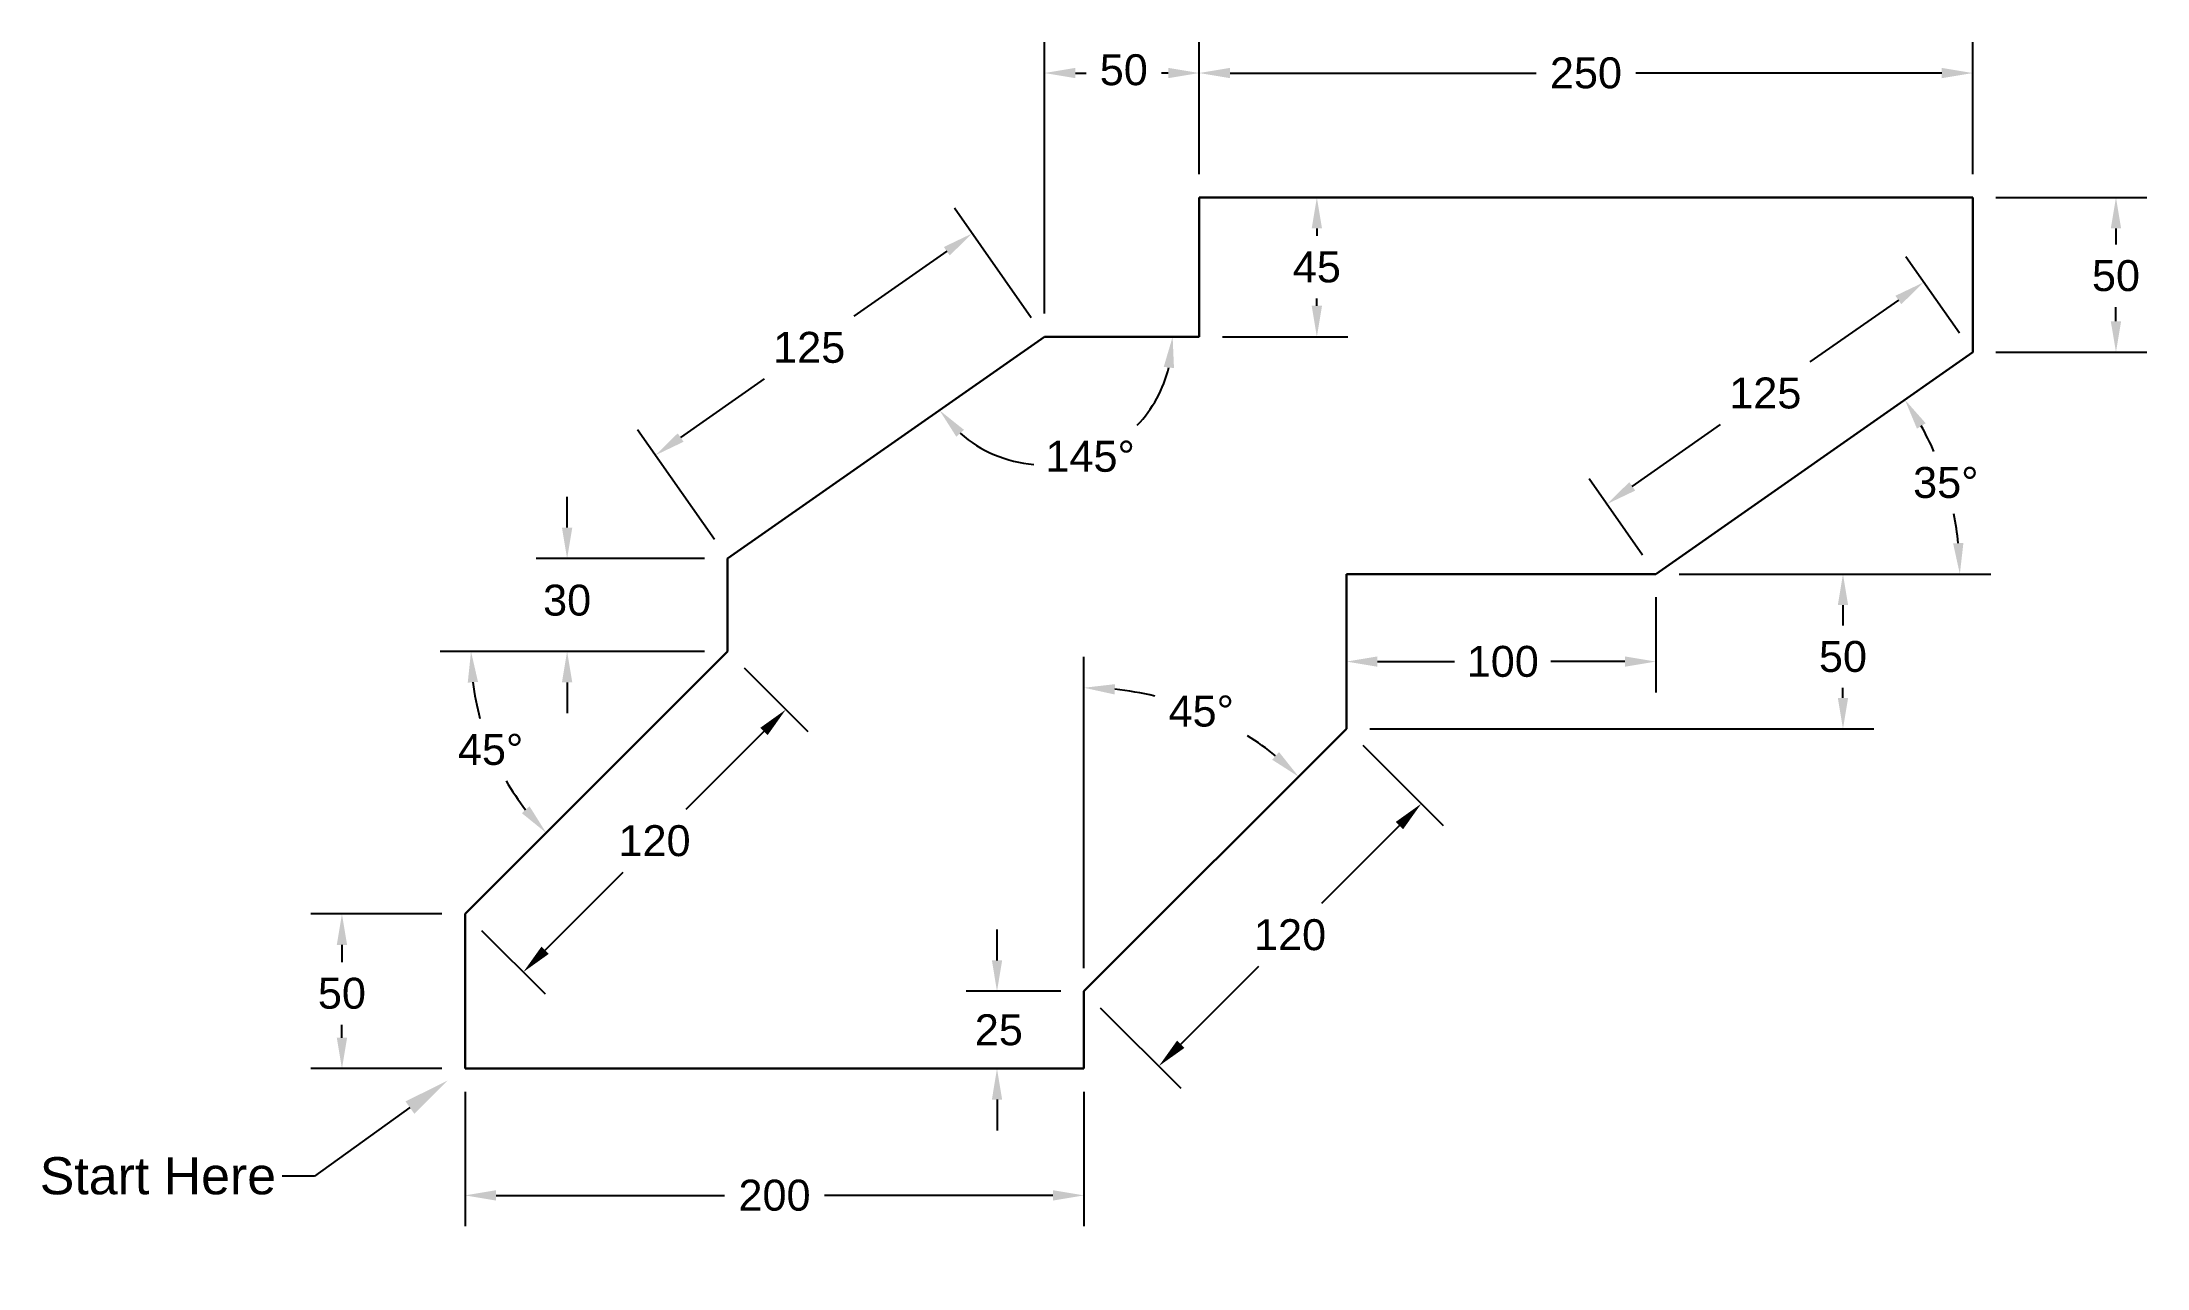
# Model space of a CAD drawing. Header units: millimetres. Extents: x 924 to 1604, y 126 to 522.
import ezdxf
from ezdxf import colors
from ezdxf.entities.mleader import LeaderData, LeaderLine
from ezdxf.math import Vec2, Vec3

# ---------------------------------------------------------------- set-up
doc = ezdxf.new("R2010")
doc.units = ezdxf.units.MM
doc.layers.get('0').update_dxf_attribs({"lineweight": 30})
doc.layers.add('Dimensions', color=7, linetype='Continuous')
doc.styles.add('Annotative', font='arial.ttf')
doc.dimstyles.new('ISO-25', dxfattribs={"dimtxt": 10, "dimasz": 10, "dimexe": 10, "dimexo": 7.5, "dimgap": 5, "dimtad": 0, "dimtih": 1, "dimtoh": 1, "dimdec": 1, "dimdsep": 46, "dimtxsty": 'Annotative', "dimcen": 15, "dimclrd": 1, "dimclre": 1, "dimadec": 0, "dimazin": 0, "dimtfac": 1, "dimtdec": 1, "dimtofl": 0, "dimtmove": 0, "dimatfit": 3, "dimfxl": 1, "dimlwd": -1, "dimlwe": -1, "dimarcsym": 0})

# ---------------------------------------------------------------- blocks, each defined once
blk = doc.blocks.new('*D1')
at = {"layer": 'Defpoints', "color": 0, "transparency": 16777216}
for p in [(1247.85, 426.86), (1247.85, 426.86), (1297.85, 426.86), (1243.04, 385.72), (1145.45, 355.16)]:
    blk.add_point(p, dxfattribs=at)
at = {"layer": 'Dimensions', "color": 1, "transparency": 16777216}
for start, end in [(316.33589, 346.13322), (228.86678, 265.19477)]:
    blk.add_arc((1247.85, 426.86), 41.42, start, end, dxfattribs=at)
for points in [[(1286.4, 417.13), (1289.71, 416.73), (1289.27, 426.86)], [(1219.36, 394.55), (1221.84, 396.78), (1213.92, 403.1)]]:
    blk.add_solid(points, dxfattribs=at)
at = {"layer": 'Dimensions', "color": 0, "transparency": 16777216, "insert": (1262.6, 388.16), "char_height": 10, "attachment_point": 5, "style": 'Annotative'}
blk.add_mtext('145°', dxfattribs=at)
blk = doc.blocks.new('*D2')
at = {"layer": 'Defpoints', "color": 0, "transparency": 16777216}
for p in [(1060.6, 240.31), (1020.79, 190.31), (1060.6, 190.31)]:
    blk.add_point(p, dxfattribs=at)
at = {"layer": 'Dimensions', "color": 1, "transparency": 16777216}
for p, q in [((1053.1, 240.31), (1010.79, 240.31)), ((1020.79, 230.31), (1020.79, 224.72)), ((1020.79, 200.31), (1020.79, 204.51)), ((1053.1, 190.31), (1010.79, 190.31))]:
    blk.add_line(p, q, dxfattribs=at)
for points in [[(1019.13, 230.31), (1022.46, 230.31), (1020.79, 240.31)], [(1019.13, 200.31), (1022.46, 200.31), (1020.79, 190.31)]]:
    blk.add_solid(points, dxfattribs=at)
at = {"layer": 'Dimensions', "color": 0, "transparency": 16777216, "insert": (1020.79, 214.62), "char_height": 10, "attachment_point": 5, "style": 'Annotative'}
blk.add_mtext('50', dxfattribs=at)
blk = doc.blocks.new('*D3')
at = {"layer": 'Defpoints', "color": 0, "transparency": 16777216}
for p in [(1060.6, 190.31), (1260.6, 190.31), (1260.6, 149.35)]:
    blk.add_point(p, dxfattribs=at)
at = {"layer": 'Dimensions', "color": 1, "transparency": 16777216}
for p, q in [((1060.6, 182.81), (1060.6, 139.35)), ((1260.6, 182.81), (1260.6, 139.35)), ((1070.6, 149.35), (1144.48, 149.35)), ((1250.6, 149.35), (1176.71, 149.35))]:
    blk.add_line(p, q, dxfattribs=at)
for points in [[(1070.6, 151.02), (1070.6, 147.68), (1060.6, 149.35)], [(1250.6, 151.02), (1250.6, 147.68), (1260.6, 149.35)]]:
    blk.add_solid(points, dxfattribs=at)
at = {"layer": 'Dimensions', "color": 0, "transparency": 16777216, "insert": (1160.6, 149.35), "char_height": 10, "attachment_point": 5, "style": 'Annotative'}
blk.add_mtext('200', dxfattribs=at)
blk = doc.blocks.new('*D4')
at = {"layer": 'Defpoints', "color": 0, "transparency": 16777216}
for p in [(1232.51, 215.31), (1260.6, 215.31), (1260.6, 190.31)]:
    blk.add_point(p, dxfattribs=at)
at = {"layer": 'Dimensions', "color": 1, "transparency": 16777216}
for p, q in [((1232.51, 225.31), (1232.51, 235.31)), ((1253.1, 215.31), (1222.51, 215.31)), ((1232.51, 180.31), (1232.51, 170.31))]:
    blk.add_line(p, q, dxfattribs=at)
for points in [[(1230.85, 225.31), (1234.18, 225.31), (1232.51, 215.31)], [(1230.85, 180.31), (1234.18, 180.31), (1232.51, 190.31)]]:
    blk.add_solid(points, dxfattribs=at)
at = {"layer": 'Dimensions', "color": 0, "transparency": 16777216, "insert": (1233.1, 202.81), "char_height": 10, "attachment_point": 5, "style": 'Annotative'}
blk.add_mtext('25', dxfattribs=at)
blk = doc.blocks.new('*D5')
at = {"layer": 'Defpoints', "color": 0, "transparency": 16777216}
for p in [(1285.99, 310.08), (1345.45, 300.16), (1260.6, 215.31), (1260.6, 215.31), (1260.6, 190.31)]:
    blk.add_point(p, dxfattribs=at)
at = {"layer": 'Dimensions', "color": 1, "transparency": 16777216}
blk.add_line((1260.6, 222.81), (1260.6, 323.42), dxfattribs=at)
for start, end in [(76.50959, 84.15775), (50.84225, 57.36683)]:
    blk.add_arc((1260.6, 215.31), 98.11, start, end, dxfattribs=at)
for points in [[(1270.5, 311.25), (1270.67, 314.58), (1260.6, 313.42)], [(1323.67, 292.63), (1321.44, 290.15), (1329.98, 284.69)]]:
    blk.add_solid(points, dxfattribs=at)
at = {"layer": 'Dimensions', "color": 0, "transparency": 16777216, "insert": (1298.5, 305.81), "char_height": 10, "attachment_point": 5, "style": 'Annotative'}
blk.add_mtext('45°', dxfattribs=at)
blk = doc.blocks.new('*D6')
at = {"layer": 'Defpoints', "color": 0, "transparency": 16777216}
for p in [(1345.45, 300.16), (1369.65, 275.96), (1260.6, 215.31)]:
    blk.add_point(p, dxfattribs=at)
at = {"layer": 'Dimensions', "color": 1, "transparency": 16777216}
for p, q in [((1350.76, 294.86), (1376.72, 268.89)), ((1362.58, 268.89), (1337.33, 243.64)), ((1291.87, 198.18), (1317.12, 223.43)), ((1265.9, 210.01), (1291.87, 184.04))]:
    blk.add_line(p, q, dxfattribs=at)
for points in [[(1361.4, 270.07), (1363.76, 267.71), (1369.65, 275.96)], [(1290.69, 199.36), (1293.05, 197), (1284.8, 191.11)]]:
    blk.add_solid(points, dxfattribs=at)
at = {"layer": 'Dimensions', "color": 0, "transparency": 16777216, "insert": (1327.22, 233.54), "char_height": 10, "attachment_point": 5, "style": 'Annotative'}
blk.add_mtext('120', dxfattribs=at)
blk = doc.blocks.new('*D7')
at = {"layer": 'Defpoints', "color": 0, "transparency": 16777216}
for p in [(1445.45, 350.16), (1505.92, 350.16), (1345.45, 300.16)]:
    blk.add_point(p, dxfattribs=at)
at = {"layer": 'Dimensions', "color": 1, "transparency": 16777216}
for p, q in [((1505.92, 340.16), (1505.92, 333.57)), ((1505.92, 310.16), (1505.92, 313.36)), ((1352.95, 300.16), (1515.92, 300.16))]:
    blk.add_line(p, q, dxfattribs=at)
for points in [[(1504.26, 340.16), (1507.59, 340.16), (1505.92, 350.16)], [(1504.26, 310.16), (1507.59, 310.16), (1505.92, 300.16)]]:
    blk.add_solid(points, dxfattribs=at)
at = {"layer": 'Dimensions', "color": 0, "transparency": 16777216, "insert": (1505.92, 323.47), "char_height": 10, "attachment_point": 5, "style": 'Annotative'}
blk.add_mtext('50', dxfattribs=at)
blk = doc.blocks.new('*D8')
at = {"layer": 'Defpoints', "color": 0, "transparency": 16777216}
for p in [(1547.85, 421.86), (1541.66, 370.03), (1345.45, 350.16), (1445.45, 350.16), (1445.45, 350.16)]:
    blk.add_point(p, dxfattribs=at)
at = {"layer": 'Dimensions', "color": 1, "transparency": 16777216}
blk.add_line((1452.95, 350.16), (1553.69, 350.16), dxfattribs=at)
for start, end in [(23.80389, 29.1653), (5.8347, 11.40858)]:
    blk.add_arc((1445.45, 350.16), 98.24, start, end, dxfattribs=at)
for points in [[(1529.83, 397.15), (1532.65, 398.92), (1525.93, 406.51)], [(1544.85, 360.23), (1541.52, 360.07), (1543.69, 350.16)]]:
    blk.add_solid(points, dxfattribs=at)
at = {"layer": 'Dimensions', "color": 0, "transparency": 16777216, "insert": (1539.15, 379.7), "char_height": 10, "attachment_point": 5, "style": 'Annotative'}
blk.add_mtext('35°', dxfattribs=at)
blk = doc.blocks.new('*D9')
at = {"layer": 'Defpoints', "color": 0, "transparency": 16777216}
for p in [(1532.02, 444.47), (1547.85, 421.86), (1445.45, 350.16)]:
    blk.add_point(p, dxfattribs=at)
at = {"layer": 'Dimensions', "color": 1, "transparency": 16777216}
for p, q in [((1543.54, 428), (1526.28, 452.66)), ((1523.83, 438.73), (1495.25, 418.72)), ((1437.81, 378.51), (1466.39, 398.51)), ((1441.15, 356.31), (1423.89, 380.96))]:
    blk.add_line(p, q, dxfattribs=at)
for points in [[(1522.87, 440.1), (1524.78, 437.37), (1532.02, 444.47)], [(1436.86, 379.87), (1438.77, 377.14), (1429.62, 372.77)]]:
    blk.add_solid(points, dxfattribs=at)
at = {"layer": 'Dimensions', "color": 0, "transparency": 16777216, "insert": (1480.82, 408.62), "char_height": 10, "attachment_point": 5, "style": 'Annotative'}
blk.add_mtext('125', dxfattribs=at)
blk = doc.blocks.new('*D10')
at = {"layer": 'Defpoints', "color": 0, "transparency": 16777216}
for p in [(1547.85, 471.86), (1594.15, 471.86), (1547.85, 421.86)]:
    blk.add_point(p, dxfattribs=at)
at = {"layer": 'Dimensions', "color": 1, "transparency": 16777216}
for p, q in [((1555.35, 471.86), (1604.15, 471.86)), ((1594.15, 461.86), (1594.15, 456.67)), ((1594.15, 431.86), (1594.15, 436.45)), ((1555.35, 421.86), (1604.15, 421.86))]:
    blk.add_line(p, q, dxfattribs=at)
for points in [[(1592.48, 461.86), (1595.82, 461.86), (1594.15, 471.86)], [(1592.48, 431.86), (1595.82, 431.86), (1594.15, 421.86)]]:
    blk.add_solid(points, dxfattribs=at)
at = {"layer": 'Dimensions', "color": 0, "transparency": 16777216, "insert": (1594.15, 446.56), "char_height": 10, "attachment_point": 5, "style": 'Annotative'}
blk.add_mtext('50', dxfattribs=at)
blk = doc.blocks.new('*D11')
at = {"layer": 'Defpoints', "color": 0, "transparency": 16777216}
for p in [(1297.85, 512.09), (1297.85, 471.86), (1547.85, 471.86)]:
    blk.add_point(p, dxfattribs=at)
at = {"layer": 'Dimensions', "color": 1, "transparency": 16777216}
for p, q in [((1297.85, 479.36), (1297.85, 522.09)), ((1547.85, 479.36), (1547.85, 522.09)), ((1307.85, 512.09), (1406.73, 512.09)), ((1537.85, 512.09), (1438.96, 512.09))]:
    blk.add_line(p, q, dxfattribs=at)
for points in [[(1307.85, 513.76), (1307.85, 510.43), (1297.85, 512.09)], [(1537.85, 513.76), (1537.85, 510.43), (1547.85, 512.09)]]:
    blk.add_solid(points, dxfattribs=at)
at = {"layer": 'Dimensions', "color": 0, "transparency": 16777216, "insert": (1422.85, 512.09), "char_height": 10, "attachment_point": 5, "style": 'Annotative'}
blk.add_mtext('250', dxfattribs=at)
blk = doc.blocks.new('*D12')
at = {"layer": 'Defpoints', "color": 0, "transparency": 16777216}
for p in [(1297.85, 471.86), (1297.85, 426.86), (1335.88, 426.86)]:
    blk.add_point(p, dxfattribs=at)
at = {"layer": 'Dimensions', "color": 1, "transparency": 16777216}
for p, q in [((1335.88, 461.86), (1335.88, 459.45)), ((1335.88, 436.86), (1335.88, 439.27)), ((1305.35, 426.86), (1345.88, 426.86))]:
    blk.add_line(p, q, dxfattribs=at)
for points in [[(1334.22, 461.86), (1337.55, 461.86), (1335.88, 471.86)], [(1334.22, 436.86), (1337.55, 436.86), (1335.88, 426.86)]]:
    blk.add_solid(points, dxfattribs=at)
at = {"layer": 'Dimensions', "color": 0, "transparency": 16777216, "insert": (1335.88, 449.36), "char_height": 10, "attachment_point": 5, "style": 'Annotative'}
blk.add_mtext('45', dxfattribs=at)
blk = doc.blocks.new('*D13')
at = {"layer": 'Defpoints', "color": 0, "transparency": 16777216}
for p in [(1247.85, 426.86), (1122.08, 388.55), (1145.45, 355.16)]:
    blk.add_point(p, dxfattribs=at)
at = {"layer": 'Dimensions', "color": 1, "transparency": 16777216}
for p, q in [((1243.54, 433), (1218.74, 468.43)), ((1216.28, 454.51), (1186.25, 433.48)), ((1130.27, 394.28), (1157.38, 413.27)), ((1141.15, 361.31), (1116.34, 396.74))]:
    blk.add_line(p, q, dxfattribs=at)
for points in [[(1215.32, 455.87), (1217.24, 453.14), (1224.47, 460.24)], [(1129.31, 395.65), (1131.22, 392.92), (1122.08, 388.55)]]:
    blk.add_solid(points, dxfattribs=at)
at = {"layer": 'Dimensions', "color": 0, "transparency": 16777216, "insert": (1171.81, 423.37), "char_height": 10, "attachment_point": 5, "style": 'Annotative'}
blk.add_mtext('125', dxfattribs=at)
blk = doc.blocks.new('*D14')
at = {"layer": 'Defpoints', "color": 0, "transparency": 16777216}
for p in [(1145.45, 355.16), (1093.57, 325.16), (1145.45, 325.16)]:
    blk.add_point(p, dxfattribs=at)
at = {"layer": 'Dimensions', "color": 1, "transparency": 16777216}
for p, q in [((1093.57, 365.16), (1093.57, 375.16)), ((1137.95, 355.16), (1083.57, 355.16)), ((1137.95, 325.16), (1083.57, 325.16)), ((1093.57, 315.16), (1093.57, 305.16))]:
    blk.add_line(p, q, dxfattribs=at)
for points in [[(1091.9, 365.16), (1095.23, 365.16), (1093.57, 355.16)], [(1091.9, 315.16), (1095.23, 315.16), (1093.57, 325.16)]]:
    blk.add_solid(points, dxfattribs=at)
at = {"layer": 'Dimensions', "color": 0, "transparency": 16777216, "insert": (1093.57, 341.67), "char_height": 10, "attachment_point": 5, "style": 'Annotative'}
blk.add_mtext('30', dxfattribs=at)
blk = doc.blocks.new('*D15')
at = {"layer": 'Defpoints', "color": 0, "transparency": 16777216}
for p in [(1137.53, 325.16), (1145.45, 325.16), (1257.36, 325.16), (1065.34, 303.7), (1060.6, 240.31)]:
    blk.add_point(p, dxfattribs=at)
at = {"layer": 'Dimensions', "color": 1, "transparency": 16777216}
blk.add_line((1130.03, 325.16), (1052.51, 325.16), dxfattribs=at)
for start, end in [(186.91229, 195.13453), (210.28361, 218.08771)]:
    blk.add_arc((1145.45, 325.16), 82.94, start, end, dxfattribs=at)
for points in [[(1061.45, 315.08), (1064.78, 315.28), (1062.51, 325.16)], [(1081.42, 275.11), (1078.93, 272.89), (1086.8, 266.52)]]:
    blk.add_solid(points, dxfattribs=at)
at = {"layer": 'Dimensions', "color": 0, "transparency": 16777216, "insert": (1068.83, 293.42), "char_height": 10, "attachment_point": 5, "style": 'Annotative'}
blk.add_mtext('45°', dxfattribs=at)
blk = doc.blocks.new('*D16')
at = {"layer": 'Defpoints', "color": 0, "transparency": 16777216}
for p in [(1145.45, 325.16), (1060.6, 240.31), (1079.4, 221.51)]:
    blk.add_point(p, dxfattribs=at)
at = {"layer": 'Dimensions', "color": 1, "transparency": 16777216}
for p, q in [((1150.76, 319.86), (1171.32, 299.29)), ((1157.18, 299.29), (1131.93, 274.04)), ((1086.47, 228.58), (1111.72, 253.83)), ((1065.9, 235.01), (1086.47, 214.44))]:
    blk.add_line(p, q, dxfattribs=at)
for points in [[(1156, 300.47), (1158.36, 298.11), (1164.25, 306.36)], [(1085.29, 229.76), (1087.65, 227.4), (1079.4, 221.51)]]:
    blk.add_solid(points, dxfattribs=at)
at = {"layer": 'Dimensions', "color": 0, "transparency": 16777216, "insert": (1121.83, 263.93), "char_height": 10, "attachment_point": 5, "style": 'Annotative'}
blk.add_mtext('120', dxfattribs=at)
blk = doc.blocks.new('*D17')
at = {"layer": 'Defpoints', "color": 0, "transparency": 16777216}
for p in [(1247.85, 512.09), (1297.85, 471.86), (1247.85, 426.86)]:
    blk.add_point(p, dxfattribs=at)
at = {"layer": 'Dimensions', "color": 1, "transparency": 16777216}
for p, q in [((1247.85, 434.36), (1247.85, 522.09)), ((1297.85, 479.36), (1297.85, 522.09)), ((1257.85, 512.09), (1261.34, 512.09)), ((1287.85, 512.09), (1285.63, 512.09))]:
    blk.add_line(p, q, dxfattribs=at)
for points in [[(1257.85, 513.76), (1257.85, 510.43), (1247.85, 512.09)], [(1287.85, 513.76), (1287.85, 510.43), (1297.85, 512.09)]]:
    blk.add_solid(points, dxfattribs=at)
at = {"layer": 'Dimensions', "color": 0, "transparency": 16777216, "insert": (1273.48, 513.09), "char_height": 10, "attachment_point": 5, "style": 'Annotative'}
blk.add_mtext('50', dxfattribs=at)
blk = doc.blocks.new('*D18')
at = {"layer": 'Defpoints', "color": 0, "transparency": 16777216}
for p in [(1345.45, 350.16), (1445.45, 350.16), (1445.45, 321.88)]:
    blk.add_point(p, dxfattribs=at)
at = {"layer": 'Dimensions', "color": 1, "transparency": 16777216}
for p, q in [((1345.45, 342.66), (1345.45, 311.88)), ((1445.45, 342.66), (1445.45, 311.88)), ((1355.45, 321.88), (1380.41, 321.88)), ((1435.45, 321.88), (1411.53, 321.88))]:
    blk.add_line(p, q, dxfattribs=at)
for points in [[(1355.45, 323.55), (1355.45, 320.21), (1345.45, 321.88)], [(1435.45, 323.55), (1435.45, 320.21), (1445.45, 321.88)]]:
    blk.add_solid(points, dxfattribs=at)
at = {"layer": 'Dimensions', "color": 0, "transparency": 16777216, "insert": (1395.97, 321.88), "char_height": 10, "attachment_point": 5, "style": 'Annotative'}
blk.add_mtext('100', dxfattribs=at)

msp = doc.modelspace()

# ---------------------------------------------------------------- linework, layer by layer
for p, q in [((1547.85, 471.86), (1297.85, 471.86)), ((1297.85, 471.86), (1297.85, 426.86)), ((1547.85, 421.86), (1547.85, 471.86)), ((1247.85, 426.86), (1145.45, 355.16)), ((1297.85, 426.86), (1247.85, 426.86)), ((1445.45, 350.16), (1547.85, 421.86)), ((1145.45, 355.16), (1145.45, 325.16)), ((1345.45, 300.16), (1345.45, 350.16)), ((1345.45, 350.16), (1445.45, 350.16)), ((1145.45, 325.16), (1060.6, 240.31)), ((1260.6, 215.31), (1345.45, 300.16)), ((1060.6, 240.31), (1060.6, 190.31)), ((1260.6, 190.31), (1260.6, 215.31)), ((1060.6, 190.31), (1260.6, 190.31))]:
    msp.add_line(p, q)

# ---------------------------------------------------------------- dimensions: what is measured, and where the dimension line sits
at = {"layer": 'Dimensions'}
dim = msp.add_linear_dim(base=(1247.85, 512.09), p1=(1297.85, 471.86), p2=(1247.85, 426.86), dimstyle='ISO-25', override={"dimtmove": 1}, dxfattribs=at)
dim.commit()
dim.dimension.update_dxf_attribs({"geometry": '*D17', "text_midpoint": (1273.48, 513.09), "dimtype": 160})
for base, p1, p2, picture, middle in [((1297.85, 512.09), (1547.85, 471.86), (1297.85, 471.86), '*D11', (1422.85, 512.09)), ((1260.6, 149.35), (1060.6, 190.31), (1260.6, 190.31), '*D3', (1160.6, 149.35))]:
    dim = msp.add_linear_dim(base=base, p1=p1, p2=p2, dimstyle='ISO-25', dxfattribs=at)
    dim.commit()
    dim.dimension.update_dxf_attribs({"geometry": picture, "text_midpoint": middle})
for base, p1, p2, override, picture, middle in [((1335.88, 426.86), (1297.85, 471.86), (1297.85, 426.86), {"dimse1": 1, "dimse2": 0}, '*D12', (1335.88, 449.36)), ((1093.57, 325.16), (1145.45, 355.16), (1145.45, 325.16), {"dimtofl": 0}, '*D14', (1093.57, 341.67)), ((1505.92, 350.16), (1345.45, 300.16), (1445.45, 350.16), {"dimse2": 1}, '*D7', (1505.92, 323.47)), ((1232.51, 215.31), (1260.6, 190.31), (1260.6, 215.31), {"dimse1": 1, "dimtofl": 0, "dimtmove": 2}, '*D4', (1233.1, 202.81))]:
    dim = msp.add_linear_dim(base=base, p1=p1, p2=p2, angle=90, dimstyle='ISO-25', override=override, dxfattribs=at)
    dim.commit()
    dim.dimension.update_dxf_attribs({"geometry": picture, "text_midpoint": middle, "dimtype": 160})
for base, p1, p2, angle, picture, middle, dimtype in [((1594.15, 471.86), (1547.85, 421.86), (1547.85, 471.86), 90, '*D10', (1594.15, 446.56), 160), ((1122.08, 388.55), (1247.85, 426.86), (1145.45, 355.16), 215, '*D13', (1171.81, 423.37), 161), ((1020.79, 190.31), (1060.6, 240.31), (1060.6, 190.31), 90, '*D2', (1020.79, 214.62), 160)]:
    dim = msp.add_linear_dim(base=base, p1=p1, p2=p2, angle=angle, dimstyle='ISO-25', dxfattribs=at)
    dim.commit()
    dim.dimension.update_dxf_attribs({"geometry": picture, "text_midpoint": middle, "dimtype": dimtype})
for p1, p2, distance, picture, middle in [((1445.45, 350.16), (1547.85, 421.86), 27.6, '*D9', (1480.82, 408.62)), ((1145.45, 325.16), (1060.6, 240.31), 26.59, '*D16', (1121.83, 263.93)), ((1260.6, 215.31), (1345.45, 300.16), -34.22, '*D6', (1327.22, 233.54))]:
    dim = msp.add_aligned_dim(p1=p1, p2=p2, distance=distance, dimstyle='ISO-25', dxfattribs=at)
    dim.commit()
    dim.dimension.update_dxf_attribs({"geometry": picture, "text_midpoint": middle})
for base, line1, line2, picture, middle in [((1243.04, 385.72), ((1247.85, 426.86), (1145.45, 355.16)), ((1297.85, 426.86), (1247.85, 426.86)), '*D1', (1262.6, 388.16)), ((1285.99, 310.08), ((1260.6, 215.31), (1345.45, 300.16)), ((1260.6, 190.31), (1260.6, 215.31)), '*D5', (1298.5, 305.81))]:
    dim = msp.add_angular_dim_2l(base=base, line1=line1, line2=line2, dimstyle='ISO-25', dxfattribs=at)
    dim.commit()
    dim.dimension.update_dxf_attribs({"geometry": picture, "text_midpoint": middle, "dimtype": 162})
for base, line1, line2, picture, middle in [((1541.66, 370.03), ((1345.45, 350.16), (1445.45, 350.16)), ((1445.45, 350.16), (1547.85, 421.86)), '*D8', (1539.15, 379.7)), ((1065.34, 303.7), ((1145.45, 325.16), (1060.6, 240.31)), ((1257.36, 325.16), (1137.53, 325.16)), '*D15', (1068.83, 293.42))]:
    dim = msp.add_angular_dim_2l(base=base, line1=line1, line2=line2, dimstyle='ISO-25', dxfattribs=at)
    dim.commit()
    dim.dimension.update_dxf_attribs({"geometry": picture, "text_midpoint": middle})
dim = msp.add_linear_dim(base=(1445.45, 321.88), p1=(1345.45, 350.16), p2=(1445.45, 350.16), dimstyle='ISO-25', dxfattribs=at)
dim.commit()
dim.dimension.update_dxf_attribs({"geometry": '*D18', "text_midpoint": (1395.97, 321.88), "dimtype": 160})

# ---------------------------------------------------------------- leaders
ml = msp.add_multileader_mtext('Standard', dxfattribs=at)
ml.set_content('Start Here', color=256, style='Annotative')
ml.set_leader_properties()
ml.build(insert=Vec2(0, 0))
ml.multileader.update_dxf_attribs({"arrow_head_size": 15})
ctx = ml.context
ctx.base_point, ctx.char_height, ctx.arrow_head_size, ctx.plane_origin = Vec3(922.56, 155.6), 12, 15, Vec3(1067.76, 203.09)
ctx.text_align_type = 2
notes = []
notes.append((ctx, [(1, (1, 1, 0), (1011.92, 155.6), (-1, 0), 10.41, [(0, [(1054.96, 186.46)], 0, [])])]))
ctx.mtext.insert, ctx.mtext.alignment, ctx.mtext.flow_direction = Vec3(999.51, 161.7), 3, 5
for ctx, leaders in notes:
    for number, flags, end, landing, length, lines in leaders:
        leader = LeaderData()
        leader.index, (leader.has_last_leader_line, leader.has_dogleg_vector, leader.attachment_direction) = number, flags
        leader.last_leader_point, leader.dogleg_vector, leader.dogleg_length = Vec3(end), Vec3(landing), length
        for number, points, colour, breaks in lines:
            line = LeaderLine()
            line.index, line.vertices, line.color, line.breaks = number, Vec3.list(points), colors.encode_raw_color(colour), breaks
            leader.lines.append(line)
        ctx.leaders.append(leader)

doc.saveas('drawing.dxf')
